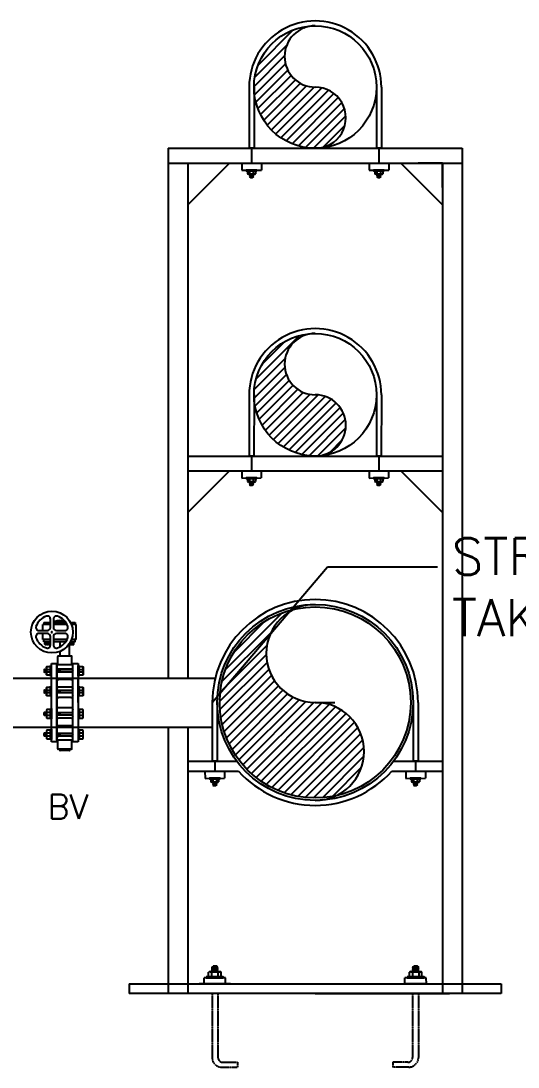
# Model space of a CAD drawing. Header units: inches. Extents: x 72601 to 92539, y -26779 to -15965.
# Drawn here: x 81366 to 82381, y -26243 to -24108 of the extents above; entities that cross this region are included whole.
import ezdxf

# ---------------------------------------------------------------- set-up
doc = ezdxf.new("R2010")
doc.units = ezdxf.units.IN
doc.header["$MEASUREMENT"] = 0
doc.linetypes.add('CENTERX2', pattern=[4, 2.5, -0.5, 0.5, -0.5])
doc.layers.add('FENCE', color=1, linetype='Continuous')
doc.layers.add('M-X-BKGD', color=8, linetype='Continuous')
doc.styles.add('SIMS', font='simplex.shx')
doc.styles.get("Standard").update_dxf_attribs({"font": 'arial.ttf'})
doc.dimstyles.get("Standard").update_dxf_attribs({"dimtxt": 0.18, "dimasz": 0.18, "dimexe": 0.18, "dimexo": 0.0625, "dimgap": 0.09, "dimtad": 0, "dimtih": 1, "dimtoh": 1, "dimdec": 4, "dimzin": 0, "dimdsep": 46, "dimtxsty": 'Standard', "dimcen": 0.09, "dimadec": 0, "dimazin": 0, "dimtfac": 1, "dimtdec": 4, "dimtofl": 0, "dimtmove": 0, "dimatfit": 3, "dimfxl": 1, "dimtolj": 1, "dimtzin": 0, "dimarcsym": 0})

msp = doc.modelspace()

# ---------------------------------------------------------------- hatches: boundary and pattern name
at = {"layer": 'M-X-BKGD'}
h = msp.add_hatch(dxfattribs=at)
h.set_pattern_fill('ANSI31', color=256, scale=100)
h.set_pattern_definition([(45, (-17753.236, -30658.236), (-8.8388348, 8.8388348), [])])
h.paths.add_polyline_path([(82010, -25689.2, 0.797755), (81966.7, -25499.1, -0.797722), (81923.4, -25309, 0.350006), (81771.7, -25499.1, 0.481449)])
h.paths.add_polyline_path([(81966.8, -24746.2, 0.414214), (81841.8, -24871.2, 0.414214), (81966.8, -24996.2, 1), (81966.8, -24871.2, -1)])
h.paths.add_polyline_path([(81966.8, -24368.3, 1), (81966.8, -24243.3, -1), (81966.8, -24118.3, 0.414214), (81841.8, -24243.3, 0.414214)])

# ---------------------------------------------------------------- linework, layer by layer
for p, q in [((81831.8, -24243.3), (81831.8, -24368.3)), ((81841.8, -24243.3), (81841.8, -24368.3)), ((82091.8, -24243.3), (82091.8, -24368.3)), ((82101.8, -24243.3), (82101.8, -24368.3)), ((81666.8, -24368.3), (81666.7, -25449.5)), ((81666.8, -24368.3), (82266.8, -24368.3)), ((81841.8, -24368.3), (81831.8, -24368.3)), ((81836.8, -24368.3), (81836.8, -24398.3)), ((82101.8, -24368.3), (82091.8, -24368.3)), ((82096.8, -24368.3), (82096.8, -24398.3)), ((82266.8, -24368.3), (82266.7, -26093.2)), ((81666.8, -24398.3), (82266.8, -24398.3)), ((81706.8, -24398.3), (81706.7, -25449.5)), ((81706.8, -24398.3), (81756.8, -24398.3)), ((81706.8, -24398.3), (81706.8, -24448.3)), ((81706.8, -24483.6), (81792.1, -24398.3)), ((81816.8, -24398.3), (81816.8, -24413.2)), ((81856.8, -24398.3), (81856.8, -24413.1)), ((82076.8, -24398.3), (82076.8, -24413.2)), ((82116.8, -24398.3), (82116.8, -24413.1)), ((82141.4, -24398.3), (82226.8, -24483.7)), ((82226.8, -24398.3), (82176.8, -24398.3)), ((82226.8, -24398.3), (82226.7, -26093.2)), ((82226.8, -24398.3), (82226.8, -24448.3)), ((82226.8, -24448.3), (82226.8, -24398.3)), ((81816.8, -24413.2), (81856.8, -24413.1)), ((81828.7, -24415.2), (81828.7, -24420.4)), ((81842.9, -24421.1), (81830.6, -24421.1)), ((81832.4, -24415.2), (81832.4, -24420.4)), ((81832.8, -24421.3), (81833, -24421.1)), ((81832.8, -24421.3), (81833.4, -24421.7)), ((81832.8, -24422.2), (81833.4, -24421.7)), ((81832.8, -24422.2), (81833.4, -24422.6)), ((81832.8, -24423.1), (81833.4, -24422.6)), ((81832.8, -24423.1), (81833.4, -24423.6)), ((81832.8, -24424), (81833.4, -24423.6)), ((81840.3, -24421.4), (81833.4, -24421.7)), ((81840.3, -24422.4), (81833.4, -24422.6)), ((81840.3, -24423.3), (81833.4, -24423.6)), ((81840.7, -24421.1), (81840.3, -24421.4)), ((81840.9, -24421.9), (81840.3, -24421.4)), ((81840.9, -24421.9), (81840.3, -24422.4)), ((81840.9, -24422.8), (81840.3, -24422.4)), ((81840.9, -24422.8), (81840.3, -24423.3)), ((81840.9, -24423.8), (81840.3, -24423.3)), ((81840.9, -24420.4), (81840.9, -24415.2)), ((81844.6, -24415.2), (81844.6, -24420.4)), ((82076.8, -24413.2), (82116.8, -24413.1)), ((82088.7, -24415.2), (82088.7, -24420.4)), ((82102.9, -24421.1), (82090.6, -24421.1)), ((82092.4, -24415.2), (82092.4, -24420.4)), ((82092.8, -24421.3), (82093, -24421.1)), ((82092.8, -24421.3), (82093.4, -24421.7)), ((82092.8, -24422.2), (82093.4, -24421.7)), ((82092.8, -24422.2), (82093.4, -24422.7)), ((82092.8, -24423.1), (82093.4, -24422.7)), ((82092.8, -24423.1), (82093.4, -24423.6)), ((82092.8, -24424.1), (82093.4, -24423.6)), ((82100.3, -24421.5), (82093.4, -24421.7)), ((82100.3, -24422.4), (82093.4, -24422.7)), ((82100.3, -24423.3), (82093.4, -24423.6)), ((82100.7, -24421.1), (82100.3, -24421.5)), ((82100.9, -24421.9), (82100.3, -24421.5)), ((82100.9, -24421.9), (82100.3, -24422.4)), ((82100.9, -24422.8), (82100.3, -24422.4)), ((82100.9, -24422.8), (82100.3, -24423.3)), ((82100.9, -24423.8), (82100.3, -24423.3)), ((82100.9, -24420.4), (82100.9, -24415.2)), ((82104.6, -24415.2), (82104.6, -24420.4)), ((81832.8, -24424), (81833.4, -24424.5)), ((81832.8, -24425), (81833.4, -24424.5)), ((81832.8, -24425), (81833.4, -24425.4)), ((81832.8, -24425.9), (81833.4, -24425.4)), ((81832.8, -24425.9), (81833.4, -24426.4)), ((81832.8, -24426.8), (81833.4, -24426.4)), ((81832.8, -24426.8), (81834.4, -24428)), ((81840.3, -24427.1), (81833.1, -24427.1)), ((81840.3, -24424.2), (81833.4, -24424.5)), ((81840.3, -24425.2), (81833.4, -24425.4)), ((81840.3, -24426.1), (81833.4, -24426.4)), ((81834.4, -24428), (81838.7, -24428)), ((81840.3, -24427.1), (81838.7, -24428)), ((81840.9, -24423.8), (81840.3, -24424.2)), ((81841, -24424.7), (81840.3, -24424.2)), ((81841, -24424.7), (81840.3, -24425.2)), ((81840.9, -24425.7), (81840.3, -24425.2)), ((81840.9, -24425.7), (81840.3, -24426.1)), ((81840.9, -24426.6), (81840.3, -24426.1)), ((81840.9, -24426.6), (81840.3, -24427.1)), ((82092.8, -24424.1), (82093.4, -24424.5)), ((82092.8, -24425), (82093.4, -24424.5)), ((82092.8, -24425), (82093.4, -24425.4)), ((82092.8, -24425.9), (82093.4, -24425.4)), ((82092.8, -24425.9), (82093.4, -24426.4)), ((82092.8, -24426.8), (82093.4, -24426.4)), ((82092.8, -24426.8), (82094.4, -24428)), ((82100.3, -24427.1), (82093.1, -24427.1)), ((82100.3, -24424.2), (82093.4, -24424.5)), ((82100.3, -24425.2), (82093.4, -24425.4)), ((82100.3, -24426.1), (82093.4, -24426.4)), ((82094.4, -24428), (82098.7, -24428)), ((82100.3, -24427.1), (82098.7, -24428)), ((82100.9, -24423.8), (82100.3, -24424.2)), ((82101, -24424.7), (82100.3, -24424.2)), ((82101, -24424.7), (82100.3, -24425.2)), ((82100.9, -24425.7), (82100.3, -24425.2)), ((82100.9, -24425.7), (82100.3, -24426.1)), ((82100.9, -24426.6), (82100.3, -24426.1)), ((82100.9, -24426.6), (82100.3, -24427.1)), ((81831.8, -24871.2), (81831.7, -24996.2)), ((81841.8, -24871.2), (81841.7, -24996.2)), ((82091.8, -24871.2), (82091.7, -24996.2)), ((82101.8, -24871.2), (82101.7, -24996.2)), ((81706.8, -24996.2), (82226.8, -24996.2)), ((81841.7, -24996.2), (81831.7, -24996.2)), ((81836.7, -24996.2), (81836.7, -25026.2)), ((82101.7, -24996.2), (82091.7, -24996.2)), ((82096.7, -24996.2), (82096.7, -25026.2)), ((81706.8, -25026.2), (82226.8, -25026.2)), ((81706.8, -25111.5), (81792.1, -25026.2)), ((81816.8, -25026.2), (81816.8, -25041.1)), ((81816.8, -25041.1), (81856.7, -25041)), ((81856.7, -25026.2), (81856.7, -25041)), ((82076.8, -25026.2), (82076.8, -25041.1)), ((82076.8, -25041.1), (82116.7, -25041)), ((82116.7, -25026.2), (82116.7, -25041)), ((82141.4, -25026.2), (82226.8, -25111.6)), ((81828.7, -25043.1), (81828.7, -25048.3)), ((81842.8, -25049), (81830.5, -25049)), ((81832.4, -25043.1), (81832.4, -25048.3)), ((81832.8, -25049.2), (81832.9, -25049)), ((81832.8, -25049.2), (81833.4, -25049.6)), ((81832.8, -25050.1), (81833.4, -25049.6)), ((81832.8, -25050.1), (81833.4, -25050.5)), ((81832.8, -25051), (81833.4, -25050.5)), ((81832.8, -25051), (81833.4, -25051.5)), ((81832.8, -25051.9), (81833.4, -25051.5)), ((81832.8, -25051.9), (81833.4, -25052.4)), ((81832.8, -25052.9), (81833.4, -25052.4)), ((81832.8, -25052.9), (81833.4, -25053.3)), ((81832.8, -25053.8), (81833.4, -25053.3)), ((81832.8, -25053.8), (81833.4, -25054.3)), ((81832.8, -25054.7), (81833.4, -25054.3)), ((81832.8, -25054.7), (81834.3, -25055.9)), ((81840.3, -25055), (81833.1, -25055)), ((81840.3, -25049.3), (81833.4, -25049.6)), ((81840.3, -25050.3), (81833.4, -25050.5)), ((81840.3, -25051.2), (81833.4, -25051.5)), ((81840.3, -25052.1), (81833.4, -25052.4)), ((81840.3, -25053.1), (81833.4, -25053.3)), ((81840.3, -25054), (81833.4, -25054.3)), ((81834.3, -25055.9), (81838.6, -25055.9)), ((81840.3, -25055), (81838.6, -25055.9)), ((81840.7, -25049), (81840.3, -25049.3)), ((81840.9, -25049.8), (81840.3, -25049.3)), ((81840.9, -25049.8), (81840.3, -25050.3)), ((81840.9, -25050.7), (81840.3, -25050.3)), ((81840.9, -25050.7), (81840.3, -25051.2)), ((81840.9, -25051.7), (81840.3, -25051.2)), ((81840.9, -25051.7), (81840.3, -25052.1)), ((81840.9, -25052.6), (81840.3, -25052.1)), ((81840.9, -25052.6), (81840.3, -25053.1)), ((81840.9, -25053.6), (81840.3, -25053.1)), ((81840.9, -25053.6), (81840.3, -25054)), ((81840.9, -25054.5), (81840.3, -25054)), ((81840.9, -25054.5), (81840.3, -25055)), ((81840.9, -25048.3), (81840.9, -25043.1)), ((81844.6, -25043.1), (81844.6, -25048.3)), ((82088.7, -25043.1), (82088.7, -25048.3)), ((82102.8, -25049), (82090.5, -25049)), ((82092.4, -25043.1), (82092.4, -25048.3)), ((82092.8, -25049.2), (82092.9, -25049)), ((82092.8, -25049.2), (82093.4, -25049.6)), ((82092.8, -25050.1), (82093.4, -25049.6)), ((82092.8, -25050.1), (82093.4, -25050.6)), ((82092.8, -25051), (82093.4, -25050.6)), ((82092.8, -25051), (82093.4, -25051.5)), ((82092.8, -25051.9), (82093.4, -25051.5)), ((82092.8, -25051.9), (82093.4, -25052.4)), ((82092.8, -25052.9), (82093.4, -25052.4)), ((82092.8, -25052.9), (82093.4, -25053.3)), ((82092.8, -25053.8), (82093.4, -25053.3)), ((82092.8, -25053.8), (82093.4, -25054.3)), ((82092.8, -25054.7), (82093.4, -25054.3)), ((82092.8, -25054.7), (82094.3, -25055.9)), ((82100.3, -25055), (82093.1, -25055)), ((82100.3, -25049.4), (82093.4, -25049.6)), ((82100.3, -25050.3), (82093.4, -25050.6)), ((82100.3, -25051.2), (82093.4, -25051.5)), ((82100.3, -25052.1), (82093.4, -25052.4)), ((82100.3, -25053.1), (82093.4, -25053.3)), ((82100.3, -25054), (82093.4, -25054.3)), ((82094.3, -25055.9), (82098.6, -25055.9)), ((82100.3, -25055), (82098.6, -25055.9)), ((82100.7, -25049), (82100.3, -25049.4)), ((82100.9, -25049.8), (82100.3, -25049.4)), ((82100.9, -25049.8), (82100.3, -25050.3)), ((82100.9, -25050.7), (82100.3, -25050.3)), ((82100.9, -25050.7), (82100.3, -25051.2)), ((82100.9, -25051.7), (82100.3, -25051.2)), ((82100.9, -25051.7), (82100.3, -25052.1)), ((82100.9, -25052.6), (82100.3, -25052.1)), ((82100.9, -25052.6), (82100.3, -25053.1)), ((82100.9, -25053.6), (82100.3, -25053.1)), ((82100.9, -25053.6), (82100.3, -25054)), ((82100.9, -25054.5), (82100.3, -25054)), ((82100.9, -25054.5), (82100.3, -25055)), ((82100.9, -25048.3), (82100.9, -25043.1)), ((82104.6, -25043.1), (82104.6, -25048.3)), ((81410.4, -25352.5), (81410.4, -25340.1)), ((81426.1, -25340.1), (81410.4, -25340.1)), ((81412.5, -25335.8), (81412.5, -25340.1)), ((81412.5, -25335.8), (81426.1, -25335.8)), ((81455.7, -25333.7), (81432.2, -25333.7)), ((81432.2, -25335.8), (81457.3, -25335.8)), ((81459.9, -25340.1), (81432.2, -25340.1)), ((81467, -25335.8), (81476.5, -25335.8)), ((81478.6, -25340.1), (81469, -25340.1)), ((81476.5, -25335.8), (81476.5, -25340.1)), ((81478.6, -25370.8), (81478.6, -25340.1)), ((81410.4, -25370.8), (81410.4, -25358.4)), ((81426.1, -25370.8), (81410.4, -25370.8)), ((81412.5, -25375.1), (81412.5, -25370.8)), ((81426.1, -25375.1), (81412.5, -25375.1)), ((81459.9, -25370.8), (81432.2, -25370.8)), ((81457.3, -25375.1), (81432.2, -25375.1)), ((81446.2, -25385.3), (81446.2, -25375.1)), ((81465, -25404.5), (81465, -25380.9)), ((81476.5, -25375.1), (81467, -25375.1)), ((81478.6, -25370.8), (81469, -25370.8)), ((81476.5, -25375.1), (81476.5, -25370.8)), ((81441.1, -25422.7), (81441.1, -25405.4)), ((81469.3, -25404.5), (81441.9, -25404.5)), ((81446.2, -25404.5), (81446.2, -25394.6)), ((81470.1, -25422.7), (81470.1, -25405.4)), ((81472.2, -25422.7), (81439, -25422.7)), ((81472.2, -25576.3), (81472.2, -25422.7)), ((81468, -25431), (81443.2, -25431)), ((81199.1, -25449.5), (81762.7, -25449.5)), ((81468, -25452.4), (81443.2, -25452.4)), ((81468, -25467.8), (81443.2, -25467.8)), ((81482.9, -25499.5), (81482.9, -25449.5)), ((81468, -25489.2), (81443.2, -25489.2)), ((81468, -25509.8), (81443.2, -25509.8)), ((81756.7, -25499.1), (81756.7, -25619.1)), ((81766.7, -25499.1), (81766.7, -25619.1)), ((81966.7, -25499.1), (82006.9, -25499.1)), ((82166.7, -25499.1), (82166.7, -25619.1)), ((82176.7, -25499.1), (82176.7, -25619.1)), ((81468, -25531.1), (81443.2, -25531.1)), ((81199.1, -25549.5), (81756.7, -25549.5)), ((81468, -25546.6), (81443.2, -25546.6)), ((81666.7, -25549.5), (81666.7, -26093.2)), ((81706.7, -25549.5), (81706.7, -26093.2)), ((81472.2, -25576.3), (81439, -25576.3)), ((81441.1, -25593.6), (81441.1, -25576.3)), ((81468, -25567.9), (81443.2, -25567.9)), ((81470.1, -25593.6), (81470.1, -25576.3)), ((81469.3, -25594.4), (81441.9, -25594.4)), ((81445.4, -25596.3), (81445.4, -25594.4)), ((81465, -25597.2), (81446.2, -25597.2)), ((81465.8, -25596.3), (81465.8, -25594.4)), ((81706.7, -25619.1), (81806.7, -25619.1)), ((81766.7, -25619.1), (81756.7, -25619.1)), ((81761.7, -25619.1), (81761.7, -25639.1)), ((81786.7, -25619.1), (81786.7, -25619.1)), ((82126.7, -25619.1), (82226.7, -25619.1)), ((82176.7, -25619.1), (82166.7, -25619.1)), ((82176.7, -25619.1), (82166.7, -25619.1)), ((82171.7, -25619.1), (82171.7, -25639.1)), ((81706.7, -25639.1), (81810.2, -25639.1)), ((81741.7, -25639.1), (81741.8, -25654)), ((81781.7, -25639.1), (81781.7, -25653.9)), ((82123.2, -25639.1), (82226.7, -25639.1)), ((82151.7, -25639.1), (82151.8, -25654)), ((82191.7, -25639.1), (82191.7, -25653.9)), ((81741.8, -25654), (81781.7, -25653.9)), ((81753.6, -25656), (81753.6, -25661.2)), ((81767.8, -25661.9), (81755.5, -25661.9)), ((81757.4, -25656), (81757.4, -25661.2)), ((81757.7, -25662.1), (81757.9, -25661.9)), ((81765.6, -25661.9), (81765.2, -25662.2)), ((81765.8, -25661.2), (81765.8, -25656)), ((81769.5, -25656), (81769.5, -25661.2)), ((82151.8, -25654), (82191.7, -25653.9)), ((82163.6, -25656), (82163.6, -25661.2)), ((82177.8, -25661.9), (82165.5, -25661.9)), ((82167.4, -25656), (82167.4, -25661.2)), ((82167.7, -25662.1), (82167.9, -25661.9)), ((82175.6, -25661.9), (82175.2, -25662.3)), ((82175.8, -25661.2), (82175.8, -25656)), ((82179.5, -25656), (82179.5, -25661.2)), ((81757.7, -25662.1), (81758.3, -25662.5)), ((81757.7, -25663), (81758.3, -25662.5)), ((81757.7, -25663), (81758.3, -25663.4)), ((81757.7, -25663.9), (81758.3, -25663.4)), ((81757.7, -25663.9), (81758.3, -25664.4)), ((81757.7, -25664.8), (81758.3, -25664.4)), ((81757.7, -25664.8), (81758.3, -25665.3)), ((81757.7, -25665.8), (81758.3, -25665.3)), ((81757.7, -25665.8), (81758.3, -25666.2)), ((81757.7, -25666.7), (81758.3, -25666.2)), ((81757.7, -25666.7), (81758.3, -25667.2)), ((81757.7, -25667.6), (81758.3, -25667.2)), ((81757.7, -25667.6), (81759.3, -25668.8)), ((81765.2, -25667.8), (81758, -25667.8)), ((81765.2, -25662.2), (81758.3, -25662.5)), ((81765.2, -25663.2), (81758.3, -25663.4)), ((81765.2, -25664.1), (81758.3, -25664.4)), ((81765.2, -25665), (81758.3, -25665.3)), ((81765.2, -25666), (81758.3, -25666.2)), ((81765.2, -25666.9), (81758.3, -25667.2)), ((81759.3, -25668.8), (81763.6, -25668.8)), ((81765.2, -25667.8), (81763.6, -25668.8)), ((81765.8, -25662.7), (81765.2, -25662.2)), ((81765.8, -25662.7), (81765.2, -25663.2)), ((81765.8, -25663.6), (81765.2, -25663.2)), ((81765.8, -25663.6), (81765.2, -25664.1)), ((81765.8, -25664.6), (81765.2, -25664.1)), ((81765.8, -25664.6), (81765.2, -25665)), ((81765.9, -25665.5), (81765.2, -25665)), ((81765.9, -25665.5), (81765.2, -25666)), ((81765.8, -25666.5), (81765.2, -25666)), ((81765.8, -25666.5), (81765.2, -25666.9)), ((81765.8, -25667.4), (81765.2, -25666.9)), ((81765.8, -25667.4), (81765.2, -25667.8)), ((82167.7, -25662.1), (82168.3, -25662.5)), ((82167.7, -25663), (82168.3, -25662.5)), ((82167.7, -25663), (82168.3, -25663.5)), ((82167.7, -25663.9), (82168.3, -25663.5)), ((82167.7, -25663.9), (82168.3, -25664.4)), ((82167.7, -25664.9), (82168.3, -25664.4)), ((82167.7, -25664.9), (82168.3, -25665.3)), ((82167.7, -25665.8), (82168.3, -25665.3)), ((82167.7, -25665.8), (82168.3, -25666.2)), ((82167.7, -25666.7), (82168.3, -25666.2)), ((82167.7, -25666.7), (82168.3, -25667.2)), ((82167.7, -25667.6), (82168.3, -25667.2)), ((82167.7, -25667.6), (82169.3, -25668.8)), ((82175.2, -25667.9), (82168, -25667.9)), ((82175.2, -25662.3), (82168.3, -25662.5)), ((82175.2, -25663.2), (82168.3, -25663.5)), ((82175.2, -25664.1), (82168.3, -25664.4)), ((82175.2, -25665), (82168.3, -25665.3)), ((82175.2, -25666), (82168.3, -25666.2)), ((82175.2, -25666.9), (82168.3, -25667.2)), ((82169.3, -25668.8), (82173.6, -25668.8)), ((82175.2, -25667.9), (82173.6, -25668.8)), ((82175.8, -25662.7), (82175.2, -25662.3)), ((82175.8, -25662.7), (82175.2, -25663.2)), ((82175.8, -25663.6), (82175.2, -25663.2)), ((82175.8, -25663.6), (82175.2, -25664.1)), ((82175.8, -25664.6), (82175.2, -25664.1)), ((82175.8, -25664.6), (82175.2, -25665)), ((82175.9, -25665.5), (82175.2, -25665)), ((82175.9, -25665.5), (82175.2, -25666)), ((82175.8, -25666.5), (82175.2, -25666)), ((82175.8, -25666.5), (82175.2, -25666.9)), ((82175.8, -25667.4), (82175.2, -25666.9)), ((82175.8, -25667.4), (82175.2, -25667.9)), ((81755.1, -26039.9), (81756.1, -26039.1)), ((81755.1, -26039.9), (81756.1, -26040.6)), ((81755.1, -26041.3), (81756.1, -26040.6)), ((81755.1, -26041.3), (81756.1, -26042.1)), ((81755.1, -26042.8), (81756.1, -26042.1)), ((81755.1, -26042.8), (81756.1, -26043.6)), ((81755.1, -26044.4), (81756.1, -26043.6)), ((81755.1, -26044.4), (81756.1, -26045.1)), ((81755.1, -26045.9), (81756.1, -26045.1)), ((81755.1, -26045.9), (81756.1, -26046.6)), ((81756.1, -26039.1), (81758.7, -26037.6)), ((81756.1, -26039.1), (81767.6, -26039.1)), ((81756.1, -26040.6), (81767.1, -26040.2)), ((81756.1, -26042.1), (81767.1, -26041.7)), ((81756.1, -26043.6), (81767.1, -26043.2)), ((81756.1, -26045.1), (81767.1, -26044.7)), ((81756.1, -26046.6), (81767.1, -26046.2)), ((81765.6, -26037.6), (81758.7, -26037.6)), ((81768.1, -26039.5), (81765.6, -26037.6)), ((81768.1, -26039.5), (81767.1, -26040.2)), ((81768.1, -26041), (81767.1, -26040.2)), ((81768.1, -26041), (81767.1, -26041.7)), ((81768.1, -26042.5), (81767.1, -26041.7)), ((81768.1, -26042.5), (81767.1, -26043.2)), ((81768.1, -26043.9), (81767.1, -26043.2)), ((81768.1, -26043.9), (81767.1, -26044.7)), ((81768.1, -26045.4), (81767.1, -26044.7)), ((81768.1, -26045.4), (81767.1, -26046.2)), ((81768.1, -26046.9), (81767.1, -26046.2)), ((82165.1, -26039.8), (82166.1, -26039.1)), ((82165.1, -26039.8), (82166.1, -26040.6)), ((82165.1, -26041.3), (82166.1, -26040.6)), ((82165.1, -26041.3), (82166.1, -26042)), ((82165.1, -26042.8), (82166.1, -26042)), ((82165.1, -26042.8), (82166.1, -26043.6)), ((82165.1, -26044.4), (82166.1, -26043.6)), ((82165.1, -26044.4), (82166.1, -26045.1)), ((82165.1, -26045.8), (82166.1, -26045.1)), ((82165.1, -26045.8), (82166.1, -26046.6)), ((82166.1, -26039.1), (82168.7, -26037.6)), ((82166.1, -26039.1), (82177.6, -26039.1)), ((82166.1, -26040.6), (82177.1, -26040.2)), ((82166.1, -26042.1), (82177.1, -26041.7)), ((82166.1, -26043.6), (82177.1, -26043.2)), ((82166.1, -26045.1), (82177.1, -26044.7)), ((82166.1, -26046.6), (82177.1, -26046.1)), ((82175.6, -26037.6), (82168.7, -26037.6)), ((82178.1, -26039.5), (82175.6, -26037.6)), ((82178.1, -26039.5), (82177.1, -26040.2)), ((82178.1, -26040.9), (82177.1, -26040.2)), ((82178.1, -26040.9), (82177.1, -26041.7)), ((82178.1, -26042.4), (82177.1, -26041.7)), ((82178.1, -26042.4), (82177.1, -26043.2)), ((82178.1, -26043.9), (82177.1, -26043.2)), ((82178.1, -26043.9), (82177.1, -26044.7)), ((82178.1, -26045.4), (82177.1, -26044.7)), ((82178.1, -26045.4), (82177.1, -26046.1)), ((82178.1, -26046.9), (82177.1, -26046.1)), ((81783.7, -26061.3), (81739.7, -26061.4)), ((81739.7, -26073.3), (81739.7, -26061.4)), ((81749.2, -26058.1), (81749.2, -26049.8)), ((81752, -26048.6), (81771.7, -26048.6)), ((81755.1, -26047.3), (81756.1, -26046.6)), ((81755.1, -26047.3), (81756.1, -26048.1)), ((81755.1, -26049.8), (81755.1, -26058.1)), ((81755.5, -26048.6), (81756.1, -26048.1)), ((81756.1, -26048.1), (81767.1, -26047.6)), ((81768.1, -26046.9), (81767.1, -26047.6)), ((81768.1, -26048.4), (81767.1, -26047.6)), ((81768.1, -26048.4), (81767.8, -26048.6)), ((81768.7, -26058.1), (81768.7, -26049.8)), ((81774.6, -26058.1), (81774.6, -26049.8)), ((81783.7, -26073.3), (81783.7, -26061.3)), ((82193.6, -26061.3), (82149.7, -26061.3)), ((82149.7, -26073.3), (82149.7, -26061.4)), ((82159.2, -26058.1), (82159.2, -26049.8)), ((82162, -26048.6), (82181.7, -26048.6)), ((82165.1, -26047.3), (82166.1, -26046.6)), ((82165.1, -26047.3), (82166.1, -26048.1)), ((82165.1, -26049.8), (82165.1, -26058.1)), ((82165.4, -26048.6), (82166.1, -26048.1)), ((82166.1, -26048.1), (82177.1, -26047.6)), ((82178.1, -26046.9), (82177.1, -26047.6)), ((82178.1, -26048.4), (82177.1, -26047.6)), ((82178.1, -26048.4), (82177.8, -26048.6)), ((82178.7, -26058.1), (82178.7, -26049.8)), ((82184.6, -26058.1), (82184.6, -26049.8)), ((82193.7, -26073.2), (82193.6, -26061.3)), ((81586.7, -26073.2), (82346.7, -26073.2)), ((81586.7, -26073.2), (81586.7, -26093.2)), ((81793.7, -26073.2), (81729.7, -26073.2)), ((81781.7, -26073.2), (81741.7, -26073.2)), ((82191.7, -26073.2), (82151.7, -26073.2)), ((82346.7, -26073.2), (82346.7, -26093.3)), ((82346.7, -26093.3), (81586.7, -26093.2)), ((81966.7, -26093.2), (82240.9, -26093.2))]:
    msp.add_line(p, q, dxfattribs=at)
at = {"layer": 'M-X-BKGD', "linetype": 'Continuous'}
for p, q in [((81426.1, -25346.2), (81426.1, -25328.9)), ((81432.2, -25328.9), (81432.2, -25346.2)), ((81402.5, -25352.4), (81419.9, -25352.4)), ((81419.9, -25358.5), (81402.5, -25358.5)), ((81438.4, -25352.4), (81455.7, -25352.4)), ((81455.7, -25358.5), (81438.4, -25358.5)), ((81413.9, -25375.1), (81413.9, -25376.2)), ((81413.9, -25375.1), (81425.8, -25375.1)), ((81413.9, -25376.2), (81425.8, -25376.2)), ((81415, -25376.6), (81415.4, -25376.2)), ((81415, -25380.5), (81415, -25376.6)), ((81415.4, -25380.9), (81415, -25380.5)), ((81424.3, -25380.9), (81415.4, -25380.9)), ((81418.2, -25380.1), (81418.2, -25376.2)), ((81421.5, -25376.2), (81421.5, -25380.1)), ((81424.7, -25376.6), (81424.3, -25376.2)), ((81424.7, -25380.5), (81424.3, -25380.9)), ((81424.7, -25376.6), (81424.7, -25380.5)), ((81425.8, -25375.1), (81425.8, -25376.2)), ((81426.1, -25382.1), (81426.1, -25364.7)), ((81432.2, -25364.7), (81432.2, -25382.1)), ((81464.3, -25379.7), (81464.3, -25380.5)), ((81464.3, -25380.5), (81464.7, -25380.9)), ((81464.7, -25380.9), (81473.7, -25380.9)), ((81475.1, -25376.2), (81466.5, -25376.2)), ((81475.1, -25375.1), (81467, -25375.1)), ((81467.5, -25376.2), (81467.5, -25380.1)), ((81470.8, -25380.1), (81470.8, -25376.2)), ((81474.1, -25376.6), (81473.7, -25376.2)), ((81473.7, -25380.9), (81474.1, -25380.5)), ((81474.1, -25380.5), (81474.1, -25376.6)), ((81475.1, -25375.1), (81475.1, -25376.2)), ((81418.7, -25425.8), (81418, -25426.5)), ((81418, -25442.6), (81418, -25426.5)), ((81418.7, -25425.8), (81425.7, -25425.8)), ((81425.7, -25425.8), (81426.4, -25426.5)), ((81426.4, -25445.2), (81426.4, -25423.9)), ((81428.3, -25423.9), (81426.4, -25423.9)), ((81426.4, -25426.5), (81426.4, -25442.6)), ((81428.3, -25579.5), (81428.3, -25419.5)), ((81428.3, -25419.5), (81439, -25419.5)), ((81428.3, -25445.2), (81428.3, -25423.9)), ((81439, -25419.5), (81439, -25579.5)), ((81439, -25576.3), (81439, -25422.7)), ((81472.2, -25419.5), (81482.9, -25419.5)), ((81472.2, -25579.5), (81472.2, -25419.5)), ((81482.9, -25419.5), (81482.9, -25579.5)), ((81482.9, -25423.9), (81484.8, -25423.9)), ((81482.9, -25445.2), (81482.9, -25423.9)), ((81484.8, -25445.2), (81484.8, -25423.9)), ((81485.5, -25425.9), (81484.8, -25426.5)), ((81485.5, -25425.9), (81492.5, -25425.9)), ((81492.5, -25425.9), (81493.2, -25426.5)), ((81493.2, -25426.5), (81493.2, -25442.6)), ((81413.1, -25432.4), (81413.1, -25436.8)), ((81413.8, -25431.7), (81418, -25431.7)), ((81418, -25437.5), (81413.8, -25437.5)), ((81418.7, -25443.3), (81418, -25442.6)), ((81425.7, -25443.3), (81418.7, -25443.3)), ((81419.4, -25431.7), (81425, -25431.7)), ((81425, -25437.5), (81419.4, -25437.5)), ((81426.4, -25442.6), (81425.7, -25443.3)), ((81428.3, -25445.2), (81426.4, -25445.2)), ((81439, -25431.7), (81472.2, -25431.7)), ((81472.2, -25437.5), (81439, -25437.5)), ((81482.9, -25445.2), (81484.8, -25445.2)), ((81484.8, -25431.7), (81491.8, -25431.7)), ((81491.8, -25437.5), (81484.8, -25437.5)), ((81485.5, -25443.3), (81484.8, -25442.6)), ((81492.5, -25443.3), (81485.5, -25443.3)), ((81493.2, -25442.6), (81492.5, -25443.3)), ((81418.7, -25468), (81418, -25468.7)), ((81418, -25484.7), (81418, -25468.7)), ((81418.7, -25468), (81425.7, -25468)), ((81425.7, -25468), (81426.4, -25468.7)), ((81428.3, -25466), (81426.4, -25466)), ((81426.4, -25487.3), (81426.4, -25466)), ((81426.4, -25468.7), (81426.4, -25484.7)), ((81428.3, -25487.3), (81428.3, -25466)), ((81482.9, -25466), (81484.8, -25466)), ((81482.9, -25487.3), (81482.9, -25466)), ((81484.8, -25487.3), (81484.8, -25466)), ((81485.5, -25468), (81484.8, -25468.7)), ((81485.5, -25468), (81492.5, -25468)), ((81492.5, -25468), (81493.2, -25468.7)), ((81493.2, -25468.7), (81493.2, -25484.7)), ((81413.1, -25474.5), (81413.1, -25478.9)), ((81413.8, -25473.8), (81418, -25473.8)), ((81418, -25479.6), (81413.8, -25479.6)), ((81418.7, -25485.4), (81418, -25484.7)), ((81425.7, -25485.4), (81418.7, -25485.4)), ((81419.4, -25473.8), (81425, -25473.8)), ((81425, -25479.6), (81419.4, -25479.6)), ((81426.4, -25484.7), (81425.7, -25485.4)), ((81428.3, -25487.3), (81426.4, -25487.3)), ((81439, -25473.8), (81472.2, -25473.8)), ((81472.2, -25479.6), (81439, -25479.6)), ((81482.9, -25487.3), (81484.8, -25487.3)), ((81484.8, -25473.8), (81491.8, -25473.8)), ((81491.8, -25479.6), (81484.8, -25479.6)), ((81485.5, -25485.4), (81484.8, -25484.7)), ((81492.5, -25485.4), (81485.5, -25485.4)), ((81493.2, -25484.7), (81492.5, -25485.4)), ((81428.3, -25511.6), (81426.4, -25511.6)), ((81426.4, -25511.6), (81426.4, -25532.9)), ((81428.3, -25511.6), (81428.3, -25532.9)), ((81482.9, -25511.6), (81484.8, -25511.6)), ((81482.9, -25511.6), (81482.9, -25532.9)), ((81484.8, -25511.6), (81484.8, -25532.9)), ((81413.1, -25524.5), (81413.1, -25520.1)), ((81418, -25519.4), (81413.8, -25519.4)), ((81413.8, -25525.2), (81418, -25525.2)), ((81418.7, -25513.5), (81418, -25514.2)), ((81418, -25514.2), (81418, -25530.3)), ((81418.7, -25531), (81418, -25530.3)), ((81425.7, -25513.5), (81418.7, -25513.5)), ((81418.7, -25531), (81425.7, -25531)), ((81425, -25519.4), (81419.4, -25519.4)), ((81419.4, -25525.2), (81425, -25525.2)), ((81426.4, -25514.2), (81425.7, -25513.5)), ((81425.7, -25531), (81426.4, -25530.3)), ((81426.4, -25530.3), (81426.4, -25514.2)), ((81428.3, -25532.9), (81426.4, -25532.9)), ((81439, -25519.4), (81472.2, -25519.4)), ((81472.2, -25525.2), (81439, -25525.2)), ((81482.9, -25532.9), (81484.8, -25532.9)), ((81485.5, -25513.5), (81484.8, -25514.2)), ((81491.8, -25519.4), (81484.8, -25519.4)), ((81484.8, -25525.2), (81491.8, -25525.2)), ((81485.5, -25531), (81484.8, -25530.3)), ((81492.5, -25513.5), (81485.5, -25513.5)), ((81485.5, -25531), (81492.5, -25531)), ((81493.2, -25514.2), (81492.5, -25513.5)), ((81492.5, -25531), (81493.2, -25530.3)), ((81493.2, -25530.3), (81493.2, -25514.2)), ((81428.3, -25553.7), (81426.4, -25553.7)), ((81426.4, -25553.7), (81426.4, -25575)), ((81428.3, -25553.7), (81428.3, -25575)), ((81482.9, -25553.7), (81484.8, -25553.7)), ((81482.9, -25553.7), (81482.9, -25575)), ((81484.8, -25553.7), (81484.8, -25575)), ((81413.1, -25566.6), (81413.1, -25562.2)), ((81418, -25561.5), (81413.8, -25561.5)), ((81413.8, -25567.3), (81418, -25567.3)), ((81418.7, -25555.7), (81418, -25556.4)), ((81418, -25556.4), (81418, -25572.4)), ((81418.7, -25573.1), (81418, -25572.4)), ((81425.7, -25555.7), (81418.7, -25555.7)), ((81418.7, -25573.1), (81425.7, -25573.1)), ((81425, -25561.5), (81419.4, -25561.5)), ((81419.4, -25567.3), (81425, -25567.3)), ((81426.4, -25556.4), (81425.7, -25555.7)), ((81425.7, -25573.1), (81426.4, -25572.4)), ((81426.4, -25572.4), (81426.4, -25556.4)), ((81428.3, -25575), (81426.4, -25575)), ((81439, -25561.5), (81472.2, -25561.5)), ((81472.2, -25567.3), (81439, -25567.3)), ((81482.9, -25575), (81484.8, -25575)), ((81485.5, -25555.7), (81484.8, -25556.4)), ((81491.8, -25561.5), (81484.8, -25561.5)), ((81484.8, -25567.3), (81491.8, -25567.3)), ((81485.5, -25573.1), (81484.8, -25572.4)), ((81492.5, -25555.7), (81485.5, -25555.7)), ((81485.5, -25573.1), (81492.5, -25573.1)), ((81493.2, -25556.4), (81492.5, -25555.7)), ((81492.5, -25573.1), (81493.2, -25572.4)), ((81493.2, -25572.4), (81493.2, -25556.4)), ((81439, -25579.5), (81428.3, -25579.5)), ((81482.9, -25579.5), (81472.2, -25579.5))]:
    msp.add_line(p, q, dxfattribs=at)
at = {"layer": 'M-X-BKGD', "linetype": 'CENTERX2'}
for p, q in [((81756.2, -26093.2), (81756.2, -26223.5)), ((81768.2, -26093.2), (81768.2, -26223.5)), ((82165.6, -26093.2), (82165.6, -26223.5)), ((82177.6, -26093.2), (82177.6, -26223.5)), ((81778.2, -26233.5), (81808.4, -26233.5)), ((81808.4, -26233.5), (81808.4, -26243.2)), ((82155.6, -26233.5), (82125.4, -26233.5)), ((82125.4, -26233.5), (82125.4, -26243.2)), ((81775.9, -26243.2), (81808.4, -26243.2)), ((82157.9, -26243.2), (82125.4, -26243.2))]:
    msp.add_line(p, q, dxfattribs=at)
at = {"layer": 'M-X-BKGD'}
for points in [[(81847.7, -24414.4), (81847.7, -24413.1), (81825.9, -24413.1), (81825.9, -24414.4)], [(82107.7, -24414.4), (82107.7, -24413.1), (82085.9, -24413.1), (82085.9, -24414.4)], [(81847.7, -25042.3), (81847.7, -25041), (81825.9, -25041), (81825.9, -25042.3)], [(82107.7, -25042.3), (82107.7, -25041), (82085.9, -25041), (82085.9, -25042.3)], [(81772.6, -25655.2), (81772.6, -25653.9), (81750.8, -25653.9), (81750.8, -25655.2)], [(82182.6, -25655.2), (82182.6, -25653.9), (82160.8, -25653.9), (82160.8, -25655.2)], [(81744.3, -26059.3), (81744.3, -26061.4), (81779.1, -26061.4), (81779.1, -26059.3)], [(82154.3, -26059.3), (82154.3, -26061.4), (82189.1, -26061.4), (82189.1, -26059.3)]]:
    msp.add_lwpolyline(points, close=True, dxfattribs=at)
for centre, radius in [((81966.8, -24243.3), 125), ((81966.8, -24871.2), 125), ((81966.7, -25499.1), 200), ((81966.7, -25499.1), 195)]:
    msp.add_circle(centre, radius, dxfattribs=at)
at = {"layer": 'M-X-BKGD', "linetype": 'Continuous'}
msp.add_circle((81429.1, -25355.5), 42.7, dxfattribs=at)
at = {"layer": 'M-X-BKGD'}
for centre, radius, start, end in [((81966.8, -24243.3), 135, 359.9953, 180), ((81966.8, -24180.8), 62.5, 90, 270), ((81966.8, -24305.8), 62.5, 269.9905, 90), ((81830.6, -24417), 2.62, 45.0088, 134.9912), ((81830.6, -24418.5), 2.62, 225.0088, 314.9912), ((81836.7, -24426.4), 12, 69.2913, 110.7087), ((81836.7, -24409.1), 12, 249.2913, 290.7087), ((81842.8, -24417), 2.62, 44.9141, 135.0859), ((81842.8, -24418.5), 2.62, 224.9141, 315.0859), ((82090.6, -24417), 2.62, 45.0088, 134.9912), ((82090.6, -24418.5), 2.62, 225.0088, 314.9912), ((82096.7, -24426.4), 12, 69.2913, 110.7087), ((82096.7, -24409.2), 12, 249.2913, 290.7087), ((82102.8, -24417), 2.62, 44.9141, 135.0859), ((82102.8, -24418.5), 2.62, 224.9141, 315.0859), ((81966.8, -24871.2), 135, 359.9953, 180), ((81966.8, -24808.7), 62.5, 90, 270), ((81966.8, -24933.7), 62.5, 270.006, 90), ((81830.5, -25044.9), 2.62, 45.0088, 134.9912), ((81836.6, -25054.3), 12, 69.2913, 110.7087), ((81842.7, -25044.9), 2.62, 44.9141, 135.0859), ((82090.5, -25044.9), 2.62, 45.0088, 134.9912), ((82096.6, -25054.3), 12, 69.2913, 110.7087), ((82102.7, -25044.9), 2.62, 44.9141, 135.0859), ((81830.5, -25046.4), 2.62, 225.0088, 314.9912), ((81836.6, -25037), 12, 249.2913, 290.7087), ((81842.7, -25046.4), 2.62, 224.9141, 315.0859), ((82090.5, -25046.4), 2.62, 225.0088, 314.9912), ((82096.6, -25037.1), 12, 249.2913, 290.7087), ((82102.7, -25046.4), 2.62, 224.9141, 315.0859), ((81966.7, -25499.1), 210, 0, 180), ((81966.7, -25399.1), 100, 90, 270), ((81444.5, -25357.1), 25, 69.1997, 110.8003), ((81444.5, -25357.1), 24.6, 71.9972, 108.0028), ((81429.1, -25355.5), 1.05, 0, 180), ((81429.1, -25355.5), 1.05, 180, 0), ((81441.9, -25405.4), 0.853, 90, 180), ((81469.3, -25405.4), 0.853, 0, 90), ((81443.2, -25435.3), 4.27, 90, 180), ((81443.2, -25448.1), 4.27, 180, 270), ((81468, -25435.3), 4.27, 0, 90), ((81468, -25448.1), 4.27, 270, 0), ((81443.2, -25472.1), 4.27, 90, 180), ((81468, -25472.1), 4.27, 0, 90), ((81443.2, -25484.9), 4.27, 180, 270), ((81468, -25484.9), 4.27, 270, 0), ((81443.2, -25514.1), 4.27, 90, 180), ((81468, -25514.1), 4.27, 0, 90), ((81966.7, -25599.1), 100, 270.0141, 89.9953), ((81443.2, -25526.9), 4.27, 180, 270), ((81468, -25526.9), 4.27, 270, 0), ((81443.2, -25550.9), 4.27, 90, 180), ((81468, -25550.9), 4.27, 0, 90), ((81443.2, -25563.7), 4.27, 180, 270), ((81468, -25563.7), 4.27, 270, 0), ((81441.9, -25593.6), 0.853, 180, 270), ((81446.2, -25596.3), 0.853, 180, 270), ((81465, -25596.3), 0.853, 270, 0), ((81469.3, -25593.6), 0.853, 270, 0), ((81966.7, -25499.1), 210, 221.8079, 318.1873), ((81755.5, -25657.8), 2.62, 45.0088, 134.9912), ((81755.5, -25659.3), 2.62, 225.0088, 314.9912), ((81761.6, -25667.2), 12, 69.2913, 110.7087), ((81761.6, -25649.9), 12, 249.2913, 290.7087), ((81767.7, -25657.8), 2.62, 44.9141, 135.0859), ((81767.7, -25659.3), 2.62, 224.9141, 315.0859), ((82165.5, -25657.8), 2.62, 45.0088, 134.9912), ((82165.5, -25659.3), 2.62, 225.0088, 314.9912), ((82171.6, -25667.2), 12, 69.2913, 110.7087), ((82171.6, -25650), 12, 249.2913, 290.7087), ((82177.7, -25657.8), 2.62, 44.9141, 135.0859), ((82177.7, -25659.3), 2.62, 224.9141, 315.0859), ((81752.2, -26052.8), 4.19, 44.9141, 135.0859), ((81752.2, -26055.2), 4.19, 224.9141, 315.0859), ((81761.9, -26067.8), 19.2, 69.2913, 110.7087), ((81761.9, -26040.2), 19.2, 249.2913, 290.7087), ((81771.7, -26052.8), 4.19, 45.0088, 134.9912), ((81771.7, -26055.2), 4.19, 225.0088, 314.9912), ((82162.2, -26052.7), 4.19, 44.9141, 135.0859), ((82162.2, -26055.1), 4.19, 224.9141, 315.0859), ((82171.9, -26067.7), 19.2, 69.2913, 110.7087), ((82171.9, -26040.1), 19.2, 249.2913, 290.7087), ((82181.7, -26052.8), 4.19, 45.0088, 134.9912), ((82181.7, -26055.1), 4.19, 225.0088, 314.9912)]:
    msp.add_arc(centre, radius, start, end, dxfattribs=at)
at = {"layer": 'M-X-BKGD', "linetype": 'Continuous'}
for centre, radius, start, end in [((81429.1, -25355.5), 34.4, 109.2185, 160.7815), ((81419.9, -25328.9), 6.18, 0, 109.2185), ((81438.4, -25328.9), 6.18, 70.7815, 180), ((81429.1, -25355.5), 34.4, 19.2185, 70.7815), ((81402.5, -25346.2), 6.18, 160.7815, 270), ((81402.5, -25364.7), 6.18, 90, 199.2185), ((81419.9, -25346.2), 6.18, 270, 360), ((81419.9, -25364.7), 6.18, 0, 90), ((81438.4, -25346.2), 6.18, 180, 270), ((81438.4, -25364.7), 6.18, 90, 180), ((81455.7, -25346.2), 6.18, 270, 19.2185), ((81455.7, -25364.7), 6.18, 340.7815, 90), ((81429.1, -25355.5), 34.4, 199.2185, 250.7815), ((81416.6, -25378.7), 2.11, 219.3849, 320.6151), ((81419.9, -25382.1), 6.18, 250.7815, 0), ((81419.8, -25378.7), 2.11, 219.3849, 320.6151), ((81423.1, -25378.7), 2.11, 219.3849, 320.6151), ((81438.4, -25382.1), 6.18, 180, 289.2185), ((81429.1, -25355.5), 34.4, 289.2185, 340.7815), ((81465.9, -25378.7), 2.11, 219.3849, 320.6151), ((81469.2, -25378.7), 2.11, 219.3849, 320.6151), ((81472.4, -25378.7), 2.11, 219.3849, 320.6151), ((81421.8, -25428.8), 3.76, 129.3849, 230.6151), ((81422.6, -25428.8), 3.76, 309.3849, 50.6151), ((81489.4, -25428.8), 3.76, 309.3849, 50.6151), ((81413.8, -25432.4), 0.698, 90, 180), ((81413.8, -25436.8), 0.698, 180, 270), ((81428.6, -25432.1), 15.3, 178.9617, 200.4885), ((81428.6, -25432.1), 14.6, 178.1407, 201.5176), ((81428.6, -25432.1), 13.9, 178.1407, 202.6587), ((81428.6, -25432.1), 13.2, 178.1407, 203.9319), ((81428.6, -25432.1), 12.5, 178.1407, 205.3626), ((81428.6, -25432.1), 11.8, 178.1407, 205.6381), ((81428.6, -25432.1), 11.1, 178.1407, 196.5975), ((81421.8, -25434.6), 3.76, 129.3849, 230.6151), ((81421.8, -25440.4), 3.76, 129.3849, 230.6151), ((81422.6, -25434.6), 3.76, 309.3849, 50.6151), ((81422.6, -25440.4), 3.76, 309.3849, 50.6151), ((81453, -25437), 14.6, 158.4824, 164.3117), ((81453.7, -25437), 14.6, 158.4824, 181.8593), ((81453.7, -25437), 13.9, 157.3413, 181.9529), ((81453.7, -25437), 13.2, 156.0681, 182.0564), ((81453.7, -25437), 12.5, 154.6374, 182.1715), ((81453.7, -25437), 11.8, 153.0169, 182.3003), ((81453.7, -25437), 11.1, 151.1637, 182.4453), ((81456.1, -25437), 12.5, 154.6374, 182.1715), ((81456.1, -25437), 11.8, 153.0169, 182.3003), ((81456.1, -25437), 11.1, 151.1637, 182.4453), ((81489.4, -25434.6), 3.76, 309.3849, 50.6151), ((81489.4, -25440.4), 3.76, 309.3849, 50.6151), ((81421.8, -25470.9), 3.76, 129.3849, 230.6151), ((81422.6, -25470.9), 3.76, 309.3849, 50.6151), ((81489.4, -25470.9), 3.76, 309.3849, 50.6151), ((81413.8, -25474.5), 0.698, 90, 180), ((81413.8, -25478.9), 0.698, 180, 270), ((81428.6, -25474.3), 15.3, 178.9617, 200.4885), ((81428.6, -25474.3), 14.6, 178.1407, 201.5176), ((81428.6, -25474.3), 13.9, 178.1407, 202.6587), ((81428.6, -25474.3), 13.2, 178.1407, 203.9319), ((81428.6, -25474.3), 12.5, 178.1407, 205.3626), ((81428.6, -25474.3), 11.8, 178.1407, 205.6381), ((81428.6, -25474.3), 11.1, 178.1407, 196.5975), ((81421.8, -25476.7), 3.76, 129.3849, 230.6151), ((81421.8, -25482.5), 3.76, 129.3849, 230.6151), ((81422.6, -25476.7), 3.76, 309.3849, 50.6151), ((81422.6, -25482.5), 3.76, 309.3849, 50.6151), ((81453, -25479.1), 14.6, 158.4824, 164.3117), ((81453.7, -25479.1), 14.6, 158.4824, 181.8593), ((81453.7, -25479.1), 13.9, 157.3413, 181.9529), ((81453.7, -25479.1), 13.2, 156.0681, 182.0564), ((81453.7, -25479.1), 12.5, 154.6374, 182.1715), ((81453.7, -25479.1), 11.8, 153.0169, 182.3003), ((81453.7, -25479.1), 11.1, 151.1637, 182.4453), ((81456.1, -25479.1), 12.5, 154.6374, 182.1715), ((81456.1, -25479.1), 11.8, 153.0169, 182.3003), ((81456.1, -25479.1), 11.1, 151.1637, 182.4453), ((81489.4, -25476.7), 3.76, 309.3849, 50.6151), ((81489.4, -25482.5), 3.76, 309.3849, 50.6151), ((81413.8, -25520.1), 0.698, 90, 180), ((81413.8, -25524.5), 0.698, 180, 270), ((81428.6, -25524.7), 15.3, 159.5115, 181.0383), ((81428.6, -25524.7), 14.6, 158.4824, 181.8593), ((81428.6, -25524.7), 13.9, 157.3413, 181.8593), ((81428.6, -25524.7), 13.2, 156.0681, 181.8593), ((81428.6, -25524.7), 12.5, 154.6374, 181.8593), ((81428.6, -25524.7), 11.8, 154.3619, 181.8593), ((81428.6, -25524.7), 11.1, 163.4025, 181.8593), ((81421.8, -25516.5), 3.76, 129.3849, 230.6151), ((81421.8, -25522.3), 3.76, 129.3849, 230.6151), ((81421.8, -25528.1), 3.76, 129.3849, 230.6151), ((81422.6, -25516.5), 3.76, 309.3849, 50.6151), ((81422.6, -25522.3), 3.76, 309.3849, 50.6151), ((81422.6, -25528.1), 3.76, 309.3849, 50.6151), ((81453, -25524.7), 14.6, 158.4824, 164.3117), ((81453.7, -25524.7), 14.6, 158.4824, 181.8593), ((81453.7, -25524.7), 13.9, 157.3413, 181.9529), ((81453.7, -25524.7), 13.2, 156.0681, 182.0564), ((81453.7, -25524.7), 12.5, 154.6374, 182.1715), ((81453.7, -25524.7), 11.8, 153.0169, 182.3003), ((81453.7, -25524.7), 11.1, 151.1637, 182.4453), ((81456.1, -25524.7), 12.5, 154.6374, 182.1715), ((81456.1, -25524.7), 11.8, 153.0169, 182.3003), ((81456.1, -25524.7), 11.1, 151.1637, 182.4453), ((81489.4, -25516.5), 3.76, 309.3849, 50.6151), ((81489.4, -25522.3), 3.76, 309.3849, 50.6151), ((81489.4, -25528.1), 3.76, 309.3849, 50.6151), ((81413.8, -25562.2), 0.698, 90, 180), ((81413.8, -25566.6), 0.698, 180, 270), ((81428.6, -25566.8), 15.3, 159.5115, 181.0383), ((81428.6, -25566.8), 14.6, 158.4824, 181.8593), ((81428.6, -25566.8), 13.9, 157.3413, 181.9529), ((81428.6, -25566.8), 13.2, 156.0681, 182.0564), ((81428.6, -25566.8), 12.5, 154.6374, 182.1715), ((81428.6, -25566.8), 11.8, 154.3619, 182.3003), ((81428.6, -25566.8), 11.1, 163.4025, 182.4453), ((81421.8, -25558.6), 3.76, 129.3849, 230.6151), ((81421.8, -25564.4), 3.76, 129.3849, 230.6151), ((81421.8, -25570.2), 3.76, 129.3849, 230.6151), ((81422.6, -25558.6), 3.76, 309.3849, 50.6151), ((81422.6, -25564.4), 3.76, 309.3849, 50.6151), ((81422.6, -25570.2), 3.76, 309.3849, 50.6151), ((81453, -25566.8), 14.6, 158.4824, 164.3117), ((81453.7, -25566.8), 14.6, 158.4824, 181.8593), ((81453.7, -25566.8), 13.9, 157.3413, 181.9529), ((81453.7, -25566.8), 13.2, 156.0681, 182.0564), ((81453.7, -25566.8), 12.5, 154.6374, 182.1715), ((81453.7, -25566.8), 11.8, 153.0169, 182.3003), ((81453.7, -25566.8), 11.1, 151.1637, 182.4453), ((81456.1, -25566.8), 12.5, 154.6374, 182.1715), ((81456.1, -25566.8), 11.8, 153.0169, 182.3003), ((81456.1, -25566.8), 11.1, 151.1637, 182.4453), ((81489.4, -25558.6), 3.76, 309.3849, 50.6151), ((81489.4, -25564.4), 3.76, 309.3849, 50.6151), ((81489.4, -25570.2), 3.76, 309.3849, 50.6151)]:
    msp.add_arc(centre, radius, start, end, dxfattribs=at)
at = {"layer": 'M-X-BKGD', "linetype": 'CENTERX2'}
for centre, radius, start, end in [((81775.9, -26223.5), 19.8, 180, 270), ((81778.2, -26223.5), 10, 180, 270), ((82155.6, -26223.5), 10, 270, 0), ((82157.9, -26223.5), 19.8, 270, 0)]:
    msp.add_arc(centre, radius, start, end, dxfattribs=at)

# ---------------------------------------------------------------- texts
at = {"layer": 'FENCE', "color": 3, "attachment_point": 1, "style": 'SIMS'}
for s, insert, char_height, width in [('\\A1;STRAIGHT TEE TAKE OFF ', (82245.8, -25163.6, -422.2), 75, 821.356), ('\\A1;BV', (81420.1, -25686.8, -422.2), 50, 249.05)]:
    msp.add_mtext(s, dxfattribs=dict(at, insert=insert, char_height=char_height, width=width))

# ---------------------------------------------------------------- leaders
at = {"color": 1}
msp.add_leader([(81756.7, -25499.1), (81991.9, -25222.6), (82216.5, -25222.6)], dimstyle='Standard', override={"dimscale": 1, "dimasz": 0.08, "dimtad": 0, "dimfxl": 0.009}, dxfattribs=at)

doc.saveas('drawing.dxf')
